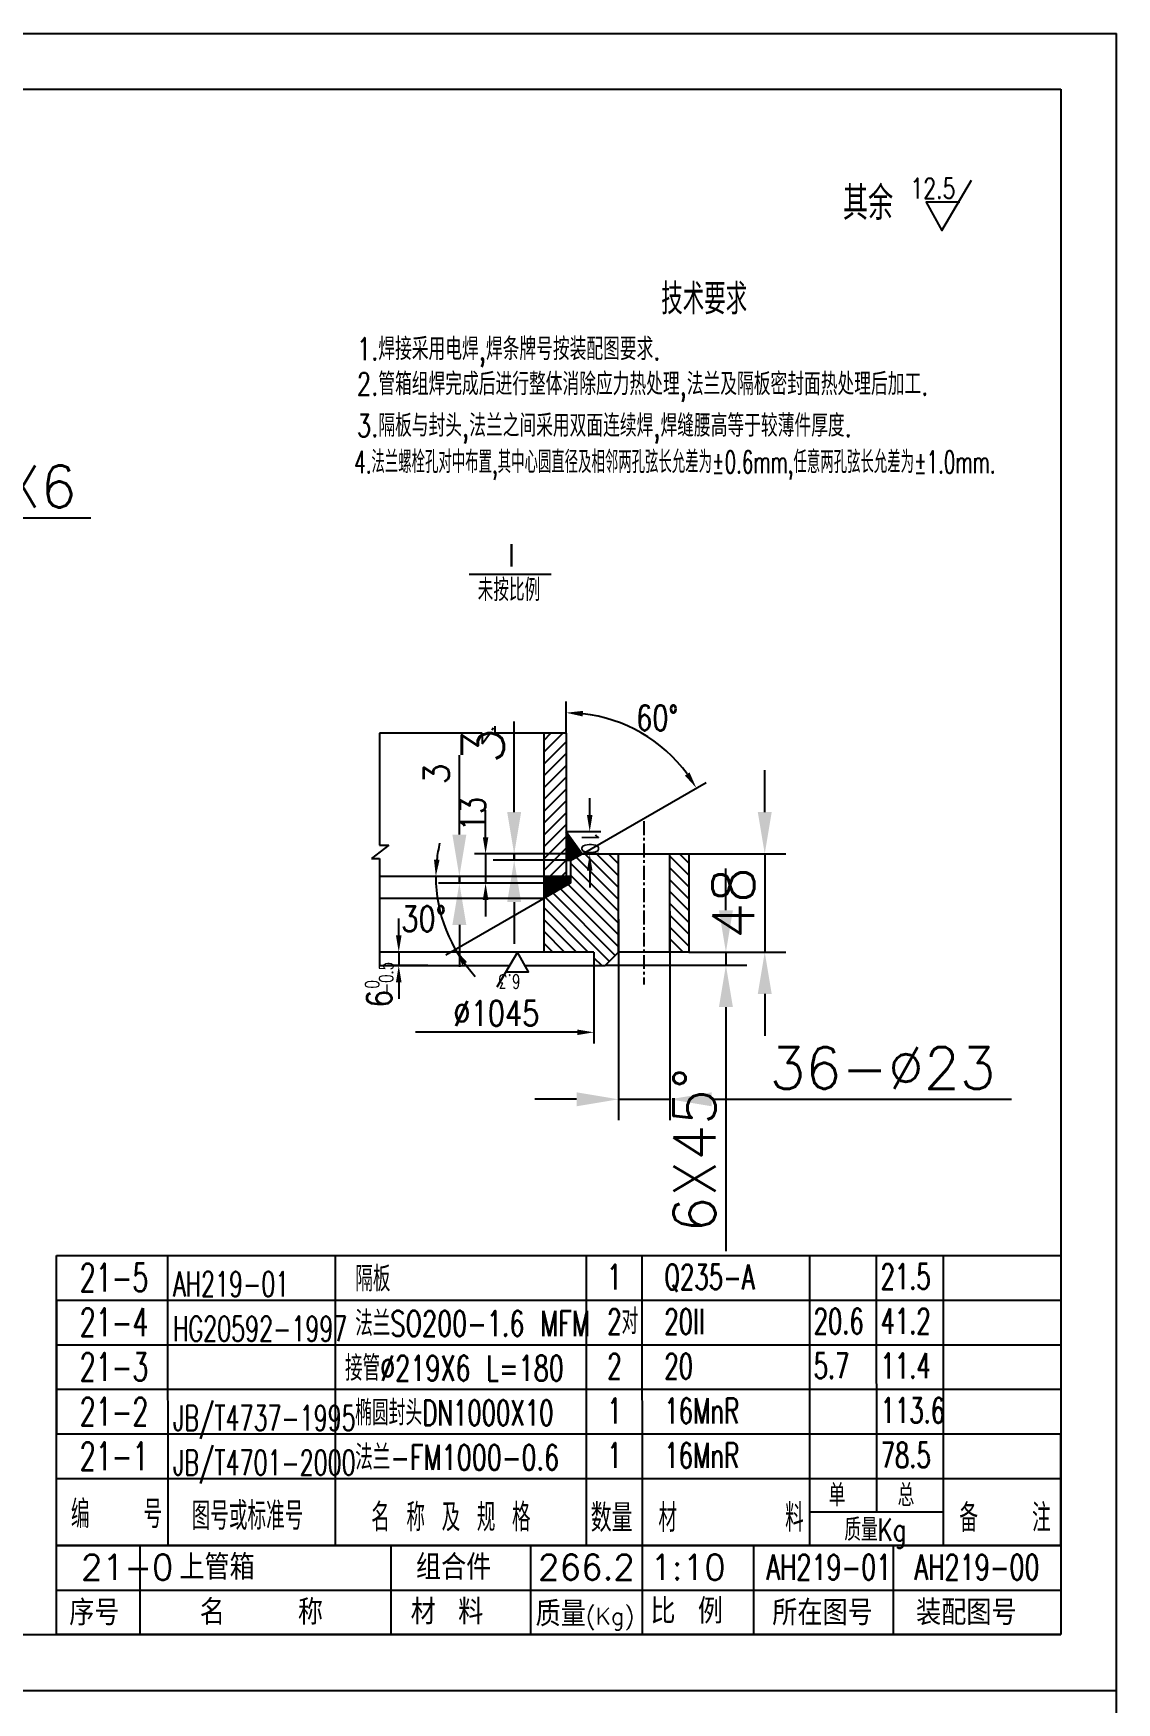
# Model space of a CAD drawing. Header units: millimetres. Extents: x 394735 to 397054, y -22030 to -21189.
# Drawn here: x 396250 to 396444.1, y -21729.7 to -21430.5 of the extents above; entities that cross this region are included whole.
import ezdxf

# ---------------------------------------------------------------- set-up
doc = ezdxf.new("R2010")
doc.units = ezdxf.units.MM
doc.linetypes.add('CENTERX2', pattern=[4, 2.5, -0.5, 0.5, -0.5])
doc.linetypes.add('PHANTOMX2', pattern=[5, 2.5, -0.5, 0.5, -0.5, 0.5, -0.5])
for name, color, linetype in [('16CEN', 6, 'CENTERX2'), ('16CON', 4, 'Continuous'), ('16CON1', 4, 'Continuous'), ('16CON2', 3, 'Continuous'), ('16DIM', 3, 'Continuous'), ('16TXT', 3, 'Continuous'), ('PHANTOMX2', 3, 'PHANTOMX2')]:
    doc.layers.add(name, color=color, linetype=linetype)
doc.styles.add('HZ', font='txt', dxfattribs={"width": 0.8, "bigfont": 'HZTXT.SHX'})
doc.styles.get("Standard").update_dxf_attribs({"font": 'txt', "bigfont": 'gbcbig.shx'})
doc.dimstyles.get("Standard").update_dxf_attribs({"dimscale": 1.5, "dimtxt": 5, "dimasz": 5, "dimexe": 2.5, "dimexo": 0, "dimgap": 1.25, "dimtad": 3, "dimdec": 0, "dimdsep": 46, "dimtxsty": 'Standard', "dimcen": 0, "dimaunit": 1, "dimadec": 0, "dimazin": 0, "dimtfac": 1, "dimtdec": 4, "dimtmove": 0, "dimatfit": 1, "dimfxl": 1, "dimtolj": 1, "dimtzin": 0, "dimarcsym": 0})

# ---------------------------------------------------------------- blocks, each defined once
blk = doc.blocks.new('*D674')
at = {"layer": '16CON2', "color": 0, "lineweight": -2}
for p, q in [((396179.55, -21506.52), (396179.55, -21521.11)), ((396201.55, -21513.17), (396201.55, -21521.11)), ((396172.05, -21517.36), (396164.55, -21517.36)), ((396179.55, -21517.36), (396201.55, -21517.36)), ((396209.05, -21517.36), (396260.3, -21517.36))]:
    blk.add_line(p, q, dxfattribs=at)
at = {"layer": '16CON2', "color": 0}
for points in [[(396172.05, -21516.11), (396172.05, -21518.61), (396179.55, -21517.36)], [(396209.05, -21516.11), (396209.05, -21518.61), (396201.55, -21517.36)]]:
    blk.add_solid(points, dxfattribs=at)
at = {"layer": 'Defpoints', "color": 0}
for p in [(396179.55, -21506.52), (396201.55, -21513.17), (396201.55, -21517.36)]:
    blk.add_point(p, dxfattribs=at)
at = {"layer": '16CON2', "color": 0, "insert": (396238.42, -21511.73), "char_height": 7.5, "attachment_point": 5}
blk.add_mtext('\\A1;%%C219X6', dxfattribs=at)
blk = doc.blocks.new('*D684')
at = {"layer": '16CON2', "color": 0, "lineweight": -2}
for p, q in [((396336.15, -21570.07), (396336.15, -21553.82)), ((396349.03, -21577.57), (396332.4, -21577.57)), ((396345.45, -21578.71), (396332.4, -21578.71)), ((396336.15, -21578.71), (396336.15, -21577.57)), ((396336.15, -21586.21), (396336.15, -21593.71))]:
    blk.add_line(p, q, dxfattribs=at)
at = {"layer": '16CON2', "color": 0}
for points in [[(396334.9, -21570.07), (396337.4, -21570.07), (396336.15, -21577.57)], [(396334.9, -21586.21), (396337.4, -21586.21), (396336.15, -21578.71)]]:
    blk.add_solid(points, dxfattribs=at)
at = {"layer": 'Defpoints', "color": 0}
for p in [(396336.15, -21577.57), (396345.45, -21578.71), (396349.03, -21577.57)]:
    blk.add_point(p, dxfattribs=at)
at = {"layer": '16CON2', "color": 0, "insert": (396330.53, -21558.19), "char_height": 7.5, "attachment_point": 5, "rotation": 90}
blk.add_mtext('\\A1;3', dxfattribs=at)
blk = doc.blocks.new('*D685')
at = {"layer": '16CON2', "color": 0, "lineweight": -2}
for p, q in [((396381.06, -21570.07), (396381.06, -21562.57)), ((396367.45, -21577.57), (396384.81, -21577.57)), ((396381.06, -21577.57), (396381.06, -21595.17)), ((396367.45, -21595.17), (396384.81, -21595.17)), ((396381.06, -21602.67), (396381.06, -21610.17))]:
    blk.add_line(p, q, dxfattribs=at)
at = {"layer": '16CON2', "color": 0}
for points in [[(396379.81, -21570.07), (396382.31, -21570.07), (396381.06, -21577.57)], [(396379.81, -21602.67), (396382.31, -21602.67), (396381.06, -21595.17)]]:
    blk.add_solid(points, dxfattribs=at)
at = {"layer": 'Defpoints', "color": 0}
for p in [(396367.45, -21577.57), (396367.45, -21595.17), (396381.06, -21595.17)]:
    blk.add_point(p, dxfattribs=at)
at = {"layer": '16CON2', "color": 0, "insert": (396375.43, -21586.37), "char_height": 7.5, "attachment_point": 5, "rotation": 90}
blk.add_mtext('\\A1;48', dxfattribs=at)
blk = doc.blocks.new('*D686')
at = {"layer": '16CON2', "color": 0, "lineweight": -2}
for p, q in [((396374.1, -21587.67), (396374.1, -21580.17)), ((396352.51, -21597.51), (396377.85, -21597.51)), ((396370.98, -21595.17), (396377.85, -21595.17)), ((396374.1, -21595.17), (396374.1, -21597.51)), ((396374.1, -21605.01), (396374.1, -21648.76))]:
    blk.add_line(p, q, dxfattribs=at)
at = {"layer": '16CON2', "color": 0}
for points in [[(396372.85, -21587.67), (396375.35, -21587.67), (396374.1, -21595.17)], [(396372.85, -21605.01), (396375.35, -21605.01), (396374.1, -21597.51)]]:
    blk.add_solid(points, dxfattribs=at)
at = {"layer": 'Defpoints', "color": 0}
for p in [(396352.51, -21597.51), (396370.98, -21595.17), (396374.1, -21597.51)]:
    blk.add_point(p, dxfattribs=at)
at = {"layer": '16CON2', "color": 0, "insert": (396368.47, -21630.64), "char_height": 7.5, "attachment_point": 5, "rotation": 90}
blk.add_mtext('\\A1;6X45%%D', dxfattribs=at)
blk = doc.blocks.new('*D687')
at = {"layer": '16CON2', "color": 3, "lineweight": -2}
for p, q in [((396326.33, -21574.1), (396326.33, -21559.85)), ((396327.61, -21581.6), (396322.58, -21581.6)), ((396326.33, -21582.8), (396326.33, -21581.6)), ((396328.28, -21582.8), (396322.58, -21582.8)), ((396326.33, -21590.3), (396326.33, -21597.8))]:
    blk.add_line(p, q, dxfattribs=at)
at = {"layer": '16CON2', "color": 3}
for points in [[(396325.08, -21574.1), (396327.58, -21574.1), (396326.33, -21581.6)], [(396325.08, -21590.3), (396327.58, -21590.3), (396326.33, -21582.8)]]:
    blk.add_solid(points, dxfattribs=at)
at = {"layer": 'Defpoints', "color": 0}
for p in [(396326.33, -21581.6), (396327.61, -21581.6), (396328.28, -21582.8)]:
    blk.add_point(p, dxfattribs=at)
at = {"layer": '16CON2', "color": 0, "insert": (396322.21, -21563.22), "char_height": 4.5, "attachment_point": 5, "rotation": 90}
blk.add_mtext('\\A1;3', dxfattribs=at)
blk = doc.blocks.new('*D688')
at = {"layer": '16CON2', "color": 0, "lineweight": -2}
for p, q in [((396364.05, -21587.84), (396364.05, -21625.3)), ((396354.85, -21589.24), (396354.85, -21625.3)), ((396347.35, -21621.55), (396339.85, -21621.55)), ((396354.85, -21621.55), (396364.05, -21621.55)), ((396371.55, -21621.55), (396425.3, -21621.55))]:
    blk.add_line(p, q, dxfattribs=at)
at = {"layer": '16CON2', "color": 0}
for points in [[(396347.35, -21620.3), (396347.35, -21622.8), (396354.85, -21621.55)], [(396371.55, -21620.3), (396371.55, -21622.8), (396364.05, -21621.55)]]:
    blk.add_solid(points, dxfattribs=at)
at = {"layer": 'Defpoints', "color": 0}
for p in [(396364.05, -21587.84), (396354.85, -21589.24), (396364.05, -21621.55)]:
    blk.add_point(p, dxfattribs=at)
at = {"layer": '16CON2', "color": 0, "insert": (396402.18, -21615.93), "char_height": 7.5, "attachment_point": 5}
blk.add_mtext('\\A1;36-%%C23', dxfattribs=at)

msp = doc.modelspace()

# ---------------------------------------------------------------- hatches: boundary and pattern name
at = {"layer": '16CON2'}
h = msp.add_hatch(dxfattribs=at)
h.set_pattern_fill('ANSI31', color=256, scale=12, style=0)
h.set_pattern_definition([(45, (396460.1117, -22030.4078), (-1.06066, 1.06066), [])])
h.paths.add_polyline_path([(396345.45, -21555.94), (396341.45, -21555.94), (396341.45, -21581.6), (396345.45, -21581.6), (396345.45, -21577.57)])
h = msp.add_hatch(dxfattribs=at)
h.set_pattern_fill('ANSI37', color=256, angle=180, style=0)
h.set_pattern_definition([(225, (396227.22897, -21421.69649), (0.08838835, -0.08838835), []), (315, (396227.22897, -21421.69649), (0.08838835, 0.08838835), [])])
h.paths.add_polyline_path([(396341.45, -21585.57), (396346.25, -21582.8), (396346.25, -21581.6), (396341.45, -21581.6)])
h.paths.add_polyline_path([(396345.45, -21578.77), (396346.25, -21578.77), (396348.33, -21577.57), (396345.45, -21573.57)])
h = msp.add_hatch(dxfattribs=at)
h.set_pattern_fill('ANSI31', color=256, scale=12, angle=90, style=0)
h.set_pattern_definition([(135, (396460.1117, -22030.4078), (-1.06066, -1.06066), [])])
h.paths.add_polyline_path([(396354.85, -21577.57), (396348.33, -21577.57), (396346.25, -21578.77), (396346.25, -21582.8), (396341.45, -21585.57), (396341.45, -21595.17), (396350.45, -21595.17), (396350.45, -21597.57), (396352.45, -21597.57), (396354.85, -21595.17)])
h.paths.add_polyline_path([(396367.45, -21577.57), (396364.05, -21577.57), (396364.05, -21595.17), (396367.45, -21595.17)])

# ---------------------------------------------------------------- linework, layer by layer
for p, q in [((396048.62, -21440.5), (396434.12, -21440.5)), ((396434.12, -21440.5), (396434.12, -21717.5)), ((396341.45, -21555.94), (396341.45, -21595.17)), ((396345.45, -21573.57), (396348.33, -21577.57)), ((396345.45, -21577.57), (396345.45, -21581.6)), ((396346.25, -21578.77), (396345.45, -21578.77)), ((396346.25, -21578.77), (396348.33, -21577.57)), ((396346.25, -21578.77), (396346.25, -21582.8)), ((396354.85, -21595.17), (396354.85, -21577.57)), ((396364.05, -21595.17), (396364.05, -21577.57)), ((396346.25, -21581.6), (396312.02, -21581.6)), ((396341.45, -21585.57), (396312.02, -21585.57)), ((396346.25, -21582.8), (396341.45, -21585.57)), ((396312.02, -21597.57), (396335.33, -21597.57)), ((396338.06, -21597.57), (396352.45, -21597.57)), ((396350.45, -21595.17), (396350.45, -21597.57)), ((396352.45, -21597.57), (396354.85, -21595.17)), ((396048.62, -21717.5), (396434.12, -21717.5))]:
    msp.add_line(p, q)
at = {"color": 3, "linetype": 'ByBlock'}
for p, q in [((396349.69, -21570.57), (396349.69, -21567.57)), ((396331.03, -21574.57), (396331.03, -21569.75)), ((396345.51, -21573.57), (396351.69, -21573.57)), ((396338.8, -21577.57), (396329.03, -21577.57)), ((396350.25, -21577.57), (396347.69, -21577.57)), ((396349.69, -21580.57), (396349.69, -21583.57)), ((396346.19, -21582.8), (396327, -21582.8)), ((396331.03, -21585.8), (396331.03, -21588.8)), ((396315.47, -21592.17), (396315.47, -21589.17)), ((396315.47, -21600.57), (396315.47, -21603.57)), ((396350.45, -21597.63), (396350.45, -21611.54)), ((396347.45, -21609.54), (396318.47, -21609.54))]:
    msp.add_line(p, q, dxfattribs=at)
at = {"color": 0, "linetype": 'ByBlock'}
for p, q in [((396351.34, -21577.57), (396349.29, -21577.57)), ((396320.8, -21595.17), (396313.47, -21595.17)), ((396320.66, -21597.57), (396313.47, -21597.57))]:
    msp.add_line(p, q, dxfattribs=at)
at = {"color": 4}
for p, q in [((396434.11, -21656.5), (396434.12, -21701.5)), ((396434.12, -21701.5), (396434.11, -21681.5)), ((396434.12, -21701.5), (396254.12, -21701.53))]:
    msp.add_line(p, q, dxfattribs=at)
for points in [[(396345.45, -21555.94), (396345.45, -21581.6)], [(396348.33, -21577.57), (396367.45, -21577.57), (396367.45, -21595.17), (396359.41, -21595.17)], [(396350.45, -21595.17), (396312.02, -21595.17)], [(396359.41, -21595.17), (396354.85, -21595.17)]]:
    msp.add_lwpolyline(points)
at = {"color": 3, "linetype": 'ByBlock'}
for points in [[(396350.19, -21570.57), (396349.19, -21570.57), (396349.69, -21573.57)], [(396331.53, -21574.57), (396330.53, -21574.57), (396331.03, -21577.57)], [(396350.19, -21580.57), (396349.19, -21580.57), (396349.69, -21577.57)], [(396331.53, -21585.8), (396330.53, -21585.8), (396331.03, -21582.8)], [(396315.97, -21592.17), (396314.97, -21592.17), (396315.47, -21595.17)], [(396315.97, -21600.57), (396314.97, -21600.57), (396315.47, -21597.57)], [(396347.45, -21610.04), (396347.45, -21609.04), (396350.45, -21609.54)]]:
    msp.add_solid(points, dxfattribs=at)
at = {"layer": '16CEN'}
msp.add_line((396359.41, -21571.69), (396359.41, -21600.95), dxfattribs=at)
at = {"layer": '16CON'}
msp.add_line((396254.11, -21689.53), (396434.12, -21689.53), dxfattribs=at)
at = {"layer": '16CON1'}
msp.add_line((396434.12, -21701.5), (396254.12, -21701.53), dxfattribs=at)
at = {"layer": '16CON2'}
for p, q in [((395603.12, -21430.5), (396444.12, -21430.5)), ((396444.12, -22024.5), (396444.12, -21430.5)), ((396328.06, -21527.42), (396342.79, -21527.42)), ((396325.51, -21555.94), (396312.02, -21555.94)), ((396312.02, -21555.94), (396312.02, -21576.02)), ((396330.42, -21555.94), (396325.51, -21555.94)), ((396345.45, -21555.94), (396332.7, -21555.94)), ((396313.71, -21576.02), (396310.56, -21578.4)), ((396312.02, -21576.02), (396313.71, -21576.02)), ((396310.56, -21578.4), (396312.02, -21578.4)), ((396312.02, -21578.4), (396312.02, -21597.57)), ((396331.03, -21577.57), (396331.03, -21582.8)), ((396336.15, -21577.57), (396336.15, -21578.71)), ((396326.33, -21581.6), (396326.33, -21582.8)), ((396315.47, -21595.17), (396315.47, -21597.57)), ((396254.11, -21649.53), (396434.11, -21649.53)), ((396254.12, -21701.53), (396254.12, -21649.53)), ((396274.12, -21701.53), (396274.11, -21649.53)), ((396304.12, -21701.52), (396304.11, -21649.53)), ((396349.12, -21701.52), (396349.11, -21649.53)), ((396359.12, -21701.51), (396359.11, -21649.53)), ((396389.12, -21701.51), (396389.11, -21649.53)), ((396401.12, -21695.51), (396401.11, -21649.53)), ((396413.12, -21701.51), (396413.11, -21649.53)), ((396254.11, -21657.53), (396434.12, -21657.53)), ((396254.11, -21665.53), (396434.12, -21665.53)), ((396254.11, -21673.53), (396434.12, -21673.53)), ((396254.11, -21681.53), (396434.12, -21681.53)), ((396389.12, -21695.51), (396413.12, -21695.51)), ((396023.62, -21727.5), (396444.12, -21727.5))]:
    msp.add_line(p, q, dxfattribs=at)
at = {"layer": '16DIM', "color": 3, "linetype": 'ByBlock'}
for p, q in [((396345.45, -21555.88), (396345.45, -21550.27)), ((396348.38, -21577.54), (396370.54, -21564.75)), ((396325.45, -21581.6), (396320.11, -21581.6)), ((396341.4, -21585.6), (396323.89, -21595.71))]:
    msp.add_line(p, q, dxfattribs=at)
for centre, radius, start, end in [((396345.45, -21579.23), 26.96, 36.378, 83.622), ((396348.33, -21581.6), 26.22, 166.8811, 173.4406), ((396348.33, -21581.6), 26.22, 180, 223.1189)]:
    msp.add_arc(centre, radius, start, end, dxfattribs=at)
for points in [[(396348.42, -21552.93), (396348.48, -21551.93), (396345.45, -21552.27)], [(396367.58, -21562.96), (396366.74, -21563.51), (396368.8, -21565.75)], [(396322.78, -21578.63), (396321.78, -21578.58), (396322.11, -21581.6)], [(396326.85, -21597.49), (396327.69, -21596.94), (396325.62, -21594.71)]]:
    msp.add_solid(points, dxfattribs=at)
at = {"layer": '16TXT'}
for p, q in [((396254.12, -21657.53), (396254.12, -21681.53)), ((396254.12, -21701.5), (396434.12, -21701.5)), ((396254.12, -21717.5), (396254.12, -21701.5)), ((396254.12, -21701.5), (396434.12, -21701.5)), ((396269.12, -21717.5), (396269.12, -21701.5)), ((396314.12, -21717.5), (396314.12, -21701.5)), ((396339.12, -21717.5), (396339.12, -21701.5)), ((396359.12, -21717.5), (396359.12, -21701.5)), ((396379.12, -21717.5), (396379.12, -21701.5)), ((396404.12, -21717.5), (396404.12, -21701.5)), ((396254.12, -21709.5), (396434.12, -21709.5)), ((396434.12, -21717.5), (396254.12, -21717.5))]:
    msp.add_line(p, q, dxfattribs=at)
at = {"layer": '16TXT', "color": 3}
for points in [[(396415.99, -21460.73), (396409.97, -21460.73), (396412.82, -21465.86), (396418.1, -21456.81)], [(396334.53, -21598.73), (396338.71, -21598.73), (396336.73, -21595.17), (396333.07, -21601.45)]]:
    msp.add_lwpolyline(points, dxfattribs=at)
at = {"layer": '16TXT', "const_width": 0.3}
msp.add_lwpolyline([(396434.12, -21701.5), (396254.12, -21701.5)], dxfattribs=at)
at = {"layer": 'Defpoints', "color": 0, "linetype": 'ByBlock'}
for p in [(396345.45, -21555.94), (396362.78, -21558.58), (396345.45, -21573.57), (396345.45, -21573.57), (396336.83, -21577.57), (396346.25, -21578.77), (396348.33, -21577.57), (396348.33, -21577.57), (396349.69, -21577.57), (396350.31, -21577.57), (396351.29, -21577.57), (396351.4, -21577.57), (396325.51, -21581.6), (396345.45, -21581.6), (396346.25, -21581.6), (396341.45, -21585.57), (396346.25, -21582.8), (396346.25, -21582.8), (396346.25, -21582.8), (396322.51, -21586.15), (396315.47, -21597.57), (396320.72, -21597.57), (396320.86, -21595.17), (396350.45, -21597.57), (396367.45, -21595.17), (396315.47, -21603.57)]:
    msp.add_point(p, dxfattribs=at)
at = {"layer": 'Defpoints', "color": 3, "linetype": 'ByBlock'}
msp.add_point((396329, -21577.57), dxfattribs=at)
at = {"layer": 'PHANTOMX2'}
for p, q in [((396330.42, -21557.82), (396332.7, -21554.67)), ((396332.7, -21554.67), (396332.7, -21555.94)), ((396330.42, -21555.94), (396330.42, -21557.82))]:
    msp.add_line(p, q, dxfattribs=at)

# ---------------------------------------------------------------- texts
at = {"color": 3, "linetype": 'ByBlock', "attachment_point": 5, "style": 'HZ'}
for s, insert, char_height, rotation in [('\\A1;  13', (396328.72, -21573.62), 4.5, 90), ('10', (396349.79, -21575.57), 3, 270), ('\\A1;6', (396311.97, -21603.52), 4.5, 90)]:
    msp.add_mtext(s, dxfattribs=dict(at, insert=insert, char_height=char_height, rotation=rotation))
at = {"color": 3, "linetype": 'ByBlock', "insert": (396332.96, -21606.13), "char_height": 4.5, "attachment_point": 5, "style": 'HZ'}
msp.add_mtext('\\A1;∅1045', dxfattribs=at)
at = {"layer": '16CON2', "style": 'HZ', "width": 0.7}
for s, p in [('I', (396335.17, -21526.03)), ('未按比例', (396329.62, -21532.26))]:
    msp.add_text(s, height=4, dxfattribs=at).set_placement(p)
at = {"layer": '16CON2', "style": 'HZ'}
for s, height, rotation, width, p in [('-0.5', 2.5, 90, 0.7, (396314.44, -21602.62)), ('0', 2.5, 90, 0.7, (396311.94, -21601.7)), ('21-5', 5, 0.0082, 0.666667, (396258.3, -21656)), ('隔板', 4.5, 0.0082, 0.7, (396307.67, -21655.99)), ('1', 4.5, 0.0082, 0.666667, (396352.83, -21655.63)), ('Q235-A', 4.5, 0.0082, 0.666667, (396363.06, -21655.63)), ('21.5', 4.5, 0.0082, 0.666667, (396401.81, -21655.56)), ('AH219-01', 4.5, 0.0082, 0.65, (396275.03, -21656.92)), ('21-4', 5, 0.0082, 0.666667, (396258.3, -21664)), ('HG20592-1997', 4.5, 0.0082, 0.65, (396275.03, -21664.92)), ('法兰SO200-1.6 MFM', 4.5, 0.0082, 0.7, (396307.67, -21663.99)), ('2对', 4.5, 0.0082, 0.666667, (396352.83, -21663.63)), ('20II', 4.5, 0.0082, 0.666667, (396363.07, -21663.63)), ('20.6', 4.5, 0.0082, 0.666667, (396389.81, -21663.56)), ('41.2', 4.5, 0.0082, 0.666667, (396401.81, -21663.56)), ('21-3', 5, 0.0082, 0.666667, (396258.3, -21672)), ('接管%%C219X6 L=180', 4.5, 0.0082, 0.7, (396305.84, -21671.99)), ('2', 4.5, 0.0082, 0.666667, (396352.84, -21671.63)), ('20', 4.5, 0.0082, 0.666667, (396363.07, -21671.63)), ('5.7', 4.5, 0.0082, 0.666667, (396389.81, -21671.56)), ('11.4', 4.5, 0.0082, 0.666667, (396401.81, -21671.56)), ('21-2', 5, 0.0082, 0.666667, (396258.3, -21680)), ('椭圆封头DN1000X10', 4.5, 0.0082, 0.666667, (396307.67, -21679.99)), ('1', 4.5, 0.0082, 0.666667, (396352.84, -21679.63)), ('16MnR', 4.5, 0.0082, 0.666667, (396363.07, -21679.63)), ('113.6', 4.5, 0.0082, 0.666667, (396401.81, -21679.56)), ('JB/T4737-1995', 4.5, 0.0082, 0.65, (396275.03, -21680.92)), ('21-1', 5, 0.0082, 0.666667, (396258.3, -21688)), ('JB/T4701-2000', 4.5, 0.0082, 0.65, (396275.03, -21688.92)), ('法兰-FM1000-0.6', 4.5, 0.0082, 0.7, (396307.67, -21687.99)), ('1', 4.5, 0.0082, 0.666667, (396352.84, -21687.63)), ('16MnR', 4.5, 0.0082, 0.666667, (396363.07, -21687.63)), ('78.5', 4.5, 0.0082, 0.666667, (396401.82, -21687.56))]:
    msp.add_text(s, height=height, rotation=rotation, dxfattribs=dict(at, width=width)).set_placement(p)
at = {"layer": '16DIM', "width": 0.75}
msp.add_text('60%%D', height=4.5, dxfattribs=at).set_placement((396358.03, -21555.45))
at = {"layer": '16DIM', "color": 3, "linetype": 'ByBlock', "insert": (396319.94, -21589.21), "char_height": 4.5, "attachment_point": 5, "style": 'HZ'}
msp.add_mtext('\\A1;30°', dxfattribs=at)
at = {"layer": '16TXT', "color": 3, "style": 'HZ'}
for s, height, width, p in [('12.5', 3.6, 0.75, (396407.14, -21460.08)), ('其余', 6, 0.75, (396395.07, -21463.93)), ('技术要求', 5.5, 0.7, (396362.51, -21480.86)), ('1.焊接采用电焊,焊条牌号按装配图要求.', 4, 0.75, (396307.95, -21489.06)), ('2.管箱组焊完成后进行整体消除应力热处理,法兰及隔板密封面热处理后加工.', 4, 0.75, (396307.95, -21495.35)), ('3.隔板与封头,法兰之间采用双面连续焊,焊缝腰高等于较薄件厚度.', 4, 0.75, (396307.95, -21502.8)), ('4.法兰螺栓孔对中布置,其中心圆直径及相邻两孔弦长允差为%%P0.6mm,任意两孔弦长允差为%%P1.0mm.', 4, 0.6, (396307.49, -21509.32))]:
    msp.add_text(s, height=height, dxfattribs=dict(at, width=width)).set_placement(p)
at = {"layer": '16TXT', "color": 3, "style": 'HZ', "width": 0.75}
msp.add_text('  6.3', height=2.5, rotation=180, dxfattribs=at).set_placement((396340.68, -21599.18))
at = {"layer": '16TXT', "style": 'HZ'}
for s, height, width, p in [('单', 4, 0.75, (396392.51, -21694.52)), ('总', 4, 0.75, (396404.87, -21694.52)), ('编   号', 5, 0.666667, (396256.72, -21698.41)), ('图号或标准号', 5, 0.666667, (396278.36, -21698.72)), ('名 称 及 规 格', 5, 0.666667, (396310.54, -21698.98)), ('数量', 5, 0.75, (396349.87, -21699.09)), ('材      料', 5, 0.666667, (396362, -21699.08)), ('质量Kg', 4, 0.75, (396395.31, -21700.69)), ('备   注', 5, 0.666667, (396415.94, -21699.08))]:
    msp.add_text(s, height=height, rotation=0.0082, dxfattribs=dict(at, width=width)).set_placement(p)
for s, height, p in [(' 21-0', 4.5, (396254.51, -21707.65)), ('上管箱', 4.5, (396276.15, -21707.65)), ('组合件', 4.5, (396318.56, -21707.65)), ('266.2', 4.5, (396340.42, -21707.65)), ('1:10', 4.5, (396360.55, -21707.65)), ('序号', 4.5, (396256.41, -21715.82)), ('名   称', 4.5, (396279.81, -21715.71)), ('材 料', 4.5, (396317.61, -21715.65)), ('质量', 4.5, (396339.99, -21716.01)), ('比 例', 4.5, (396360.57, -21715.53)), ('所在图号', 4.5, (396382.41, -21715.82)), ('装配图号', 4.5, (396408.19, -21715.77)), ('(Kg)', 3, (396348.98, -21715.67))]:
    msp.add_text(s, height=height, dxfattribs=at).set_placement(p)
at = {"layer": '16TXT', "style": 'HZ', "width": 0.7}
for s, p in [('AH219-01', (396381.33, -21707.65)), ('AH219-00', (396407.89, -21707.65))]:
    msp.add_text(s, height=4.5, dxfattribs=at).set_placement(p)

# ---------------------------------------------------------------- dimensions: what is measured, and where the dimension line sits
at = {"layer": '16CON2'}
for base, p1, p2, text, picture, middle in [((396201.55, -21517.36), (396179.55, -21506.52), (396201.55, -21513.17), '%%C219X6', '*D674', (396238.42, -21511.73)), ((396364.05, -21621.55), (396354.85, -21589.24), (396364.05, -21587.84), '36-%%C23', '*D688', (396402.18, -21615.93))]:
    dim = msp.add_linear_dim(base=base, p1=p1, p2=p2, text=text, dimstyle='Standard', dxfattribs=at)
    dim.commit()
    dim.dimension.update_dxf_attribs({"geometry": picture, "text_midpoint": middle})
for base, p1, p2, text, picture, middle in [((396336.15, -21577.57), (396345.45, -21578.71), (396349.03, -21577.57), '3', '*D684', (396330.53, -21558.19)), ((396381.06, -21595.17), (396367.45, -21577.57), (396367.45, -21595.17), '48', '*D685', (396375.43, -21586.37)), ((396374.1, -21597.51), (396370.98, -21595.17), (396352.51, -21597.51), '6X45%%D', '*D686', (396368.47, -21630.64))]:
    dim = msp.add_linear_dim(base=base, p1=p1, p2=p2, angle=270, text=text, dimstyle='Standard', dxfattribs=at)
    dim.commit()
    dim.dimension.update_dxf_attribs({"geometry": picture, "text_midpoint": middle})
dim = msp.add_linear_dim(base=(396326.33, -21581.6), p1=(396328.28, -21582.8), p2=(396327.61, -21581.6), angle=270, text='3', dimstyle='Standard', override={"dimtxt": 3, "dimclrd": 3, "dimclre": 3}, dxfattribs=at)
dim.commit()
dim.dimension.update_dxf_attribs({"geometry": '*D687', "text_midpoint": (396322.21, -21563.22)})

doc.saveas('drawing.dxf')
